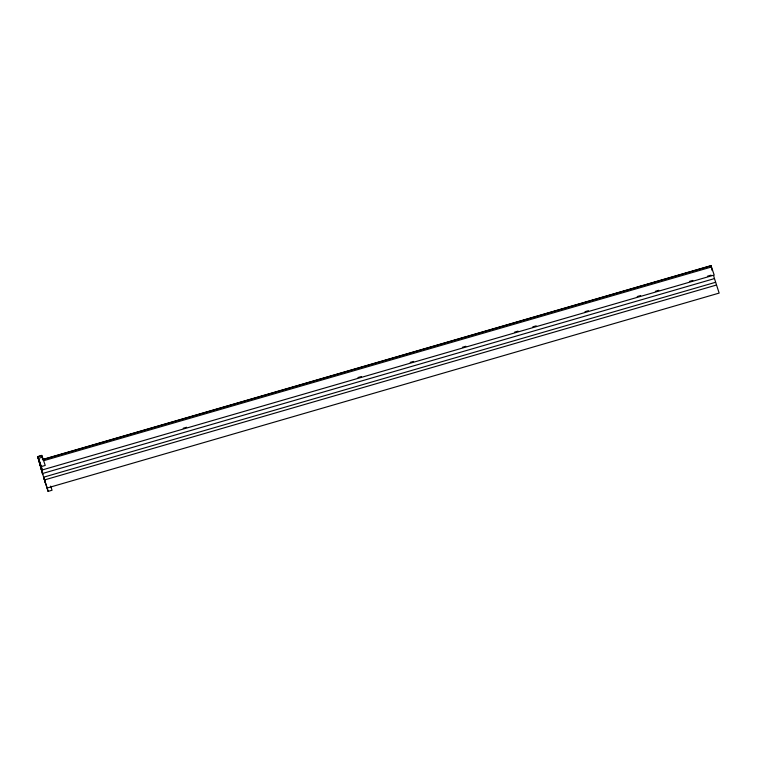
<?xml version="1.0" encoding="UTF-8"?>
<svg xmlns="http://www.w3.org/2000/svg" width="757" height="757" viewBox="0 0 757 757"><rect width="100%" height="100%" fill="white"/><g stroke="black" fill="none" stroke-linecap="round" stroke-linejoin="round"><path stroke-width="1.14" d="M39.004 460.739L37.907 456.556L41.843 455.411L45.231 465.432L41.294 466.577L37.85 456.85L42.695 474.488L37.85 456.85L41.843 455.411M712.205 270.627L711.012 265.612L42.449 459.537M42.487 457.171L38.55 458.316L42.222 469.955L714.192 275.046L711.012 265.612M42.411 459.754L710.974 265.821M44.086 460.578L711.514 266.984M183.203 428.254L186.61 427.26M358.004 377.544L361.411 376.56M410.218 362.404L413.625 361.411M462.432 347.255L465.839 346.271M514.646 332.105L518.053 331.121M532.805 326.844L536.211 325.851M585.019 311.695L588.426 310.711M637.233 296.555L640.64 295.561M655.401 291.284L658.798 290.291M689.447 281.405L692.854 280.421M707.606 276.135L711.012 275.151M715.592 282.285L43.622 477.194L47.18 488.01L719.15 293.091L714.476 278.585L42.506 473.503L48.107 491.388L52.044 490.243L50.672 486.117M716.472 285.029L44.502 479.938L45.363 483.127M41.048 468.829L41.313 469.406M39.042 460.53L39.544 461.893M39.553 463.492L40.235 465.546M38.427 459.281L39.421 462.499M713.586 275.51L714.476 278.585M41.294 466.577L42.222 469.955M47.18 488.01L48.107 491.388M43.622 477.194L44.237 479.597M41.976 456.518L42.364 458.136"/></g></svg>
